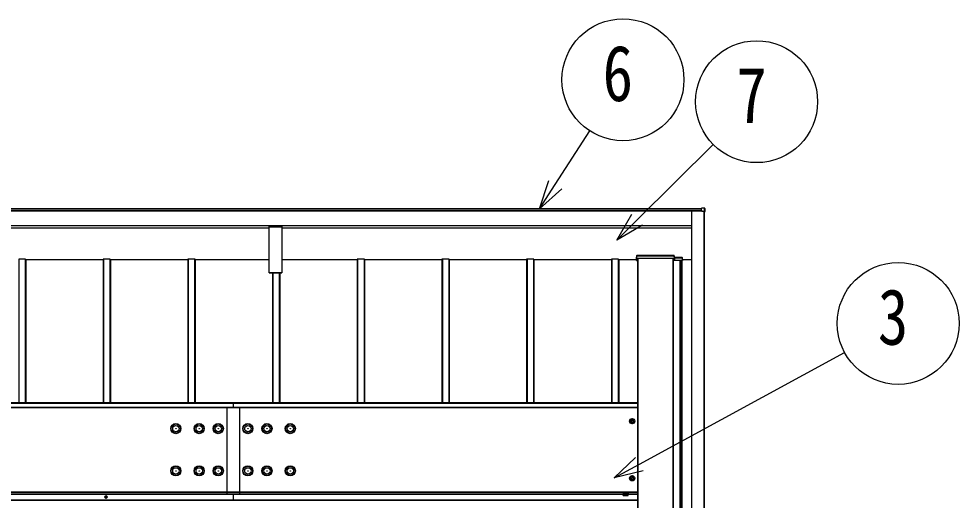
# Model space of a CAD drawing. Units: millimetres, scale not verified. Extents: x -16820 to 16820, y -11880 to 11880.
# Drawn here: x -6728 to -4508, y 515 to 1652 of the extents above; entities that cross this region are included whole.
import ezdxf
from ezdxf.enums import TextEntityAlignment as Align

# ---------------------------------------------------------------- set-up
doc = ezdxf.new("R2010")
doc.units = ezdxf.units.MM
doc.header["$LTSCALE"] = 60
doc.layers.add('0-4_YKK_A1', color=4, linetype='Continuous')
doc.layers.add('0-5_YKK_D', color=6, linetype='Continuous')
doc.styles.add('ＭＳ ゴシック', font='')
doc.styles.get('ＭＳ ゴシック').set_extended_font_data('MS Gothic')

msp = doc.modelspace()

# ---------------------------------------------------------------- linework, layer by layer
at = {"layer": '0-4_YKK_A1'}
for p, q in [((-5116.42, 1203.51), (-9108.92, 1203.51)), ((-9108.92, 1203.02), (-5116.42, 1203.02)), ((-5108.89, 1204.58), (-5116.42, 1205.06)), ((-5116.42, 1204.58), (-5116.42, 1205.06)), ((-5116.42, 1198.68), (-5116.42, 1204.58)), ((-5108.89, 1204.1), (-5116.42, 1204.58)), ((-5108.89, 1196.86), (-5108.89, 1204.1)), ((-5108.42, 1204.08), (-5108.42, 1196.85)), ((-9108.92, 1198.83), (-5116.42, 1198.83)), ((-9108.92, 1198.52), (-5116.42, 1198.52)), ((-9108.92, 1198.5), (-5116.42, 1198.5)), ((-9108.92, 1198.19), (-5115.42, 1198.19)), ((-5139.92, 1198.01), (-5139.92, -3799.65)), ((-5114.92, 1198.03), (-5139.42, 1198.03)), ((-5139.42, 1198.03), (-5139.42, -3799.63)), ((-5116.42, 1198.68), (-5115.2, 1198.68)), ((-5115.42, 1198.34), (-5115.42, 1198.19)), ((-5115.42, 1198.19), (-5115.42, 1198.03)), ((-5115.22, 1198.34), (-5115.22, 1198.36)), ((-5114.92, 1196.86), (-5114.92, 1198.06)), ((-5114.6, 1198.07), (-5114.6, 1196.87)), ((-5108.89, 1196.86), (-5114.6, 1196.87)), ((-5110.42, 1196.83), (-5110.42, -3798.39)), ((-5109.92, 1196.83), (-5109.92, -3798.39)), ((-5109.42, 1195.43), (-5109.92, 1195.43)), ((-5108.89, 1195.39), (-5109.92, 1195.39)), ((-5108.42, 1195.41), (-5108.42, 1196.85)), ((-9088.42, 1164.01), (-5139.92, 1164.01)), ((-9088.42, 1163.49), (-5139.92, 1163.49)), ((-9088.42, 1163.45), (-5139.92, 1163.45)), ((-9088.42, 1163.45), (-5139.92, 1163.45)), ((-7307.02, 1158.07), (-6137.02, 1158.07)), ((-7307.02, 1157.97), (-6137.02, 1157.97)), ((-6137.02, 1163.04), (-6137.02, 1163.45)), ((-6137.02, 1162.19), (-6137.02, 1163.04)), ((-6137.02, 1163.04), (-6107.02, 1163.04)), ((-6137.02, 1160.3), (-6137.02, 1162.19)), ((-6107.02, 1162.19), (-6137.02, 1162.19)), ((-6137.02, 1159.45), (-6137.02, 1160.3)), ((-6137.02, 1160.3), (-6107.02, 1160.3)), ((-6137.02, 1052.39), (-6137.02, 1159.45)), ((-6107.02, 1159.45), (-6137.02, 1159.45)), ((-6107.02, 1163.45), (-6107.02, 1163.04)), ((-6107.02, 1163.04), (-6107.02, 1162.19)), ((-6107.02, 1162.19), (-6107.02, 1160.3)), ((-6107.02, 1160.3), (-6107.02, 1159.45)), ((-6107.02, 1159.45), (-6107.02, 1052.39)), ((-6107.02, 1158.07), (-5139.92, 1158.07)), ((-6107.02, 1157.97), (-5139.92, 1157.97)), ((-5269.58, 1092.04), (-5269.92, 1086.52)), ((-5180.76, 1092.51), (-5269.08, 1092.51)), ((-5269.08, 1092.51), (-5269.08, 1092.51)), ((-5269.08, 1092.06), (-5269.08, 1092.51)), ((-5180.76, 1092.51), (-5180.76, 1092.51)), ((-5180.76, 1092.06), (-5180.76, 1092.51)), ((-5179.92, 1086.52), (-5180.26, 1092.04)), ((-5161.76, 1088.13), (-5180.02, 1088.13)), ((-5161.76, 1088.13), (-5161.76, 1088.13)), ((-5161.76, 1087.68), (-5161.76, 1088.13)), ((-6712.92, 1083.99), (-6727.92, 1083.99)), ((-6727.92, 1083.99), (-6727.92, 744.61)), ((-6712.92, 1083.99), (-6712.92, 744.61)), ((-6711.92, 1083.95), (-6711.92, 744.61)), ((-6528.92, 1082.85), (-6711.62, 1082.85)), ((-6711.62, 1082.85), (-6711.62, 744.61)), ((-6528.92, 1083.95), (-6528.92, 744.61)), ((-6512.92, 1083.99), (-6527.92, 1083.99)), ((-6527.92, 1083.99), (-6527.92, 744.61)), ((-6512.92, 1083.99), (-6512.92, 744.61)), ((-6511.92, 1083.95), (-6511.92, 744.61)), ((-6328.92, 1082.85), (-6511.62, 1082.85)), ((-6511.62, 1082.85), (-6511.62, 744.61)), ((-6328.92, 1083.95), (-6328.92, 744.61)), ((-6312.92, 1083.99), (-6327.92, 1083.99)), ((-6327.92, 1083.99), (-6327.92, 744.61)), ((-6312.92, 1083.99), (-6312.92, 744.61)), ((-6311.92, 1083.95), (-6311.92, 744.61)), ((-6137.02, 1082.85), (-6311.62, 1082.85)), ((-6311.62, 1082.85), (-6311.62, 744.61)), ((-5928.92, 1082.85), (-6107.02, 1082.85)), ((-5928.92, 1083.95), (-5928.92, 744.61)), ((-5912.92, 1083.99), (-5927.92, 1083.99)), ((-5927.92, 1083.99), (-5927.92, 744.61)), ((-5912.92, 1083.99), (-5912.92, 744.61)), ((-5911.92, 1083.95), (-5911.92, 744.61)), ((-5728.92, 1082.85), (-5911.62, 1082.85)), ((-5911.62, 1082.85), (-5911.62, 744.61)), ((-5728.92, 1083.95), (-5728.92, 744.61)), ((-5712.92, 1083.99), (-5727.92, 1083.99)), ((-5727.92, 1083.99), (-5727.92, 744.61)), ((-5712.92, 1083.99), (-5712.92, 744.61)), ((-5711.92, 1083.95), (-5711.92, 744.61)), ((-5528.92, 1082.85), (-5711.62, 1082.85)), ((-5711.62, 1082.85), (-5711.62, 744.61)), ((-5528.92, 1083.95), (-5528.92, 744.61)), ((-5512.92, 1083.99), (-5527.92, 1083.99)), ((-5527.92, 1083.99), (-5527.92, 744.61)), ((-5512.92, 1083.99), (-5512.92, 744.61)), ((-5511.92, 1083.95), (-5511.92, 744.61)), ((-5328.92, 1082.85), (-5511.62, 1082.85)), ((-5511.62, 1082.85), (-5511.62, 744.61)), ((-5328.92, 1083.95), (-5328.92, 744.61)), ((-5312.92, 1083.99), (-5327.92, 1083.99)), ((-5327.92, 1083.99), (-5327.92, 744.61)), ((-5312.92, 1083.99), (-5312.92, 744.61)), ((-5311.92, 1083.95), (-5311.92, 744.61)), ((-5269.92, 1082.85), (-5311.62, 1082.85)), ((-5311.62, 1082.85), (-5311.62, 744.61)), ((-5269.92, 1080.94), (-5269.92, 1086.52)), ((-5269.92, 1080.94), (-5267.42, 1080.94)), ((-5267.42, 1080.94), (-5269.92, 1080.94)), ((-5269.42, 1086.54), (-5180.42, 1086.54)), ((-5267.42, 1086.45), (-5182.42, 1086.45)), ((-5267.42, 1080.94), (-5267.42, 1086.45)), ((-5266.92, 1084.8), (-5267.42, 1084.8)), ((-5266.92, 1082.85), (-5267.42, 1082.85)), ((-5267.42, 1080.94), (-5267.42, 1080.94)), ((-5266.92, 1086.45), (-5266.92, -3228.03)), ((-5266.42, 1086.45), (-5266.42, -3228.03)), ((-5183.42, 1086.45), (-5183.42, -3228.03)), ((-5182.92, 1086.45), (-5182.92, -3228.03)), ((-5182.42, 1084.8), (-5182.92, 1084.8)), ((-5182.42, 1084.06), (-5182.62, 1084.06)), ((-5182.62, 1084.06), (-5182.62, -3228.03)), ((-5182.42, 1086.45), (-5182.42, 1082.07)), ((-5182.42, 1082.07), (-5163.42, 1082.07)), ((-5179.99, 1087.68), (-5161.76, 1087.68)), ((-5167.22, 1082.07), (-5167.22, -3235.51)), ((-5166.92, 1082.07), (-5166.92, -3235.52)), ((-5165.42, 1082.07), (-5165.42, -3765.21)), ((-5164.92, 1082.07), (-5164.92, -3765.21)), ((-5163.42, 1082.07), (-5163.42, 1080.94)), ((-5163.42, 1080.94), (-5160.92, 1080.94)), ((-5163.42, 1080.94), (-5163.42, 1080.94)), ((-5160.92, 1080.94), (-5163.42, 1080.94)), ((-5162.92, 1080.94), (-5162.92, -3765.21)), ((-5161.76, 1087.68), (-5161.42, 1082.16)), ((-5160.92, 1082.14), (-5161.26, 1087.66)), ((-5139.92, 1082.86), (-5160.96, 1082.86)), ((-5160.92, 1082.14), (-5160.92, 1080.94)), ((-6137.02, 1052.08), (-6137.02, 1052.39)), ((-6137.02, 1052.39), (-6107.02, 1052.39)), ((-6137.02, 1052.02), (-6137.02, 1052.08)), ((-6107.02, 1052.08), (-6137.02, 1052.08)), ((-6137.02, 1052.02), (-6107.02, 1052.02)), ((-6137.02, 1052.02), (-6137.02, 1052.02)), ((-6137.02, 1052.02), (-6107.02, 1052.02)), ((-6128.92, 1052.39), (-6128.92, 744.61)), ((-6127.92, 1052.39), (-6127.92, 744.61)), ((-6112.92, 1052.39), (-6112.92, 744.61)), ((-6111.92, 1052.39), (-6111.92, 744.61)), ((-6111.62, 1052.39), (-6111.62, 744.61)), ((-6107.02, 1052.39), (-6107.02, 1052.08)), ((-6107.02, 1052.02), (-6107.02, 1052.08)), ((-6107.02, 1052.02), (-6107.02, 1052.02)), ((-6222.02, 744.61), (-12022.02, 744.61)), ((-12022.02, 744.13), (-6222.02, 744.13)), ((-6222.02, 733.85), (-12022.02, 733.85)), ((-12022.02, 733.36), (-6222.02, 733.36)), ((-6237.02, 733.36), (-6237.02, 529.79)), ((-5266.92, 744.61), (-6222.02, 744.61)), ((-6222.02, 744.61), (-6222.02, 744.13)), ((-6222.02, 744.61), (-6222.02, 744.13)), ((-6222.02, 744.13), (-6222.02, 733.85)), ((-6222.02, 744.13), (-5266.92, 744.13)), ((-6222.02, 744.13), (-6222.02, 733.85)), ((-5266.92, 733.85), (-6222.02, 733.85)), ((-6222.02, 733.85), (-6222.02, 733.36)), ((-6222.02, 733.85), (-6222.02, 733.36)), ((-6222.02, 733.36), (-5266.92, 733.36)), ((-6207.02, 733.36), (-6207.02, 529.79)), ((-5280.68, 703.67), (-5280.68, 704.39)), ((-5279.16, 699.11), (-5279.16, 698.39)), ((-5280.68, 568.75), (-5280.68, 569.47)), ((-5279.16, 564.19), (-5279.16, 563.47)), ((-12022.02, 534.49), (-6222.02, 534.49)), ((-12022.02, 533.97), (-6222.02, 533.97)), ((-6222.02, 534.49), (-5266.92, 534.49)), ((-6222.02, 533.97), (-5266.92, 533.97)), ((-12022.02, 529.79), (-6222.02, 529.79)), ((-12022.02, 528.76), (-6222.02, 528.76)), ((-12022.02, 515.26), (-6222.02, 515.26)), ((-12022.02, 514.75), (-6222.02, 514.75)), ((-6525.02, 522.23), (-6525.02, 522.16)), ((-6522.48, 525.09), (-6522.48, 524.48)), ((-6522.48, 520.07), (-6522.48, 519.36)), ((-6522.3, 525.11), (-6522.3, 524.5)), ((-6522.3, 520.04), (-6522.3, 519.34)), ((-6521.75, 525.11), (-6521.75, 524.5)), ((-6521.75, 520.04), (-6521.75, 519.34)), ((-6521.56, 525.09), (-6521.56, 524.48)), ((-6521.56, 520.07), (-6521.56, 519.36)), ((-6519.13, 521.52), (-6519.02, 522.23)), ((-6222.02, 529.79), (-5300.62, 529.79)), ((-6222.02, 529.79), (-6222.02, 528.76)), ((-6222.02, 528.76), (-5300.69, 528.76)), ((-6222.02, 528.76), (-6222.02, 515.26)), ((-6222.02, 515.26), (-5266.92, 515.26)), ((-6222.02, 515.26), (-6222.02, 514.75)), ((-6222.02, 514.75), (-5266.92, 514.75)), ((-5300.69, 529.74), (-5289.15, 529.74)), ((-5300.69, 526.18), (-5300.69, 529.74)), ((-5299.92, 525.74), (-5300.69, 526.18)), ((-5300.62, 529.74), (-5300.62, 530.94)), ((-5299.92, 525.74), (-5289.92, 525.74)), ((-5297.81, 526.18), (-5297.81, 529.74)), ((-5292.03, 526.18), (-5292.03, 529.74)), ((-5289.92, 525.74), (-5289.15, 526.18)), ((-5289.22, 529.74), (-5289.22, 530.94)), ((-5289.22, 529.79), (-5266.92, 529.79)), ((-5289.15, 526.18), (-5289.15, 529.74)), ((-5289.15, 528.76), (-5266.92, 528.76))]:
    msp.add_line(p, q, dxfattribs=at)
for points in [[(-5115.22, 1198.36), (-5116.42, 1198.37), (-5116.42, 1198.68)], [(-5115.22, 1198.34), (-5116.42, 1198.34), (-5116.42, 1198.37)], [(-5109.42, 1195.43), (-5109.42, 1196.83), (-5114.92, 1196.84), (-5114.92, 1196.86)], [(-5269.42, 1086.54), (-5269.08, 1092.06), (-5180.76, 1092.06), (-5180.42, 1086.54)], [(-5179.92, 1086.52), (-5179.92, 1082.16), (-5161.42, 1082.16)], [(-5282.2, 700.63), (-5282.92, 700.63), (-5282.92, 702.15), (-5282.2, 702.15)], [(-5280.68, 704.39), (-5279.16, 704.39), (-5279.16, 703.67)], [(-5279.16, 698.39), (-5280.68, 698.39), (-5280.68, 699.11)], [(-5277.64, 702.15), (-5276.92, 702.15), (-5276.92, 700.63), (-5277.64, 700.63)], [(-5282.2, 565.71), (-5282.92, 565.71), (-5282.92, 567.23), (-5282.2, 567.23)], [(-5280.68, 569.47), (-5279.16, 569.47), (-5279.16, 568.75)], [(-5279.16, 563.47), (-5280.68, 563.47), (-5280.68, 564.19)], [(-5277.64, 567.23), (-5276.92, 567.23), (-5276.92, 565.71), (-5277.64, 565.71)], [(-6222.02, 514.75), (-6222.02, 514.65), (-6222.02, 514.65)], [(-5297.97, 525.73), (-5296.82, 528.09), (-5294.92, 529.1)], [(-5291.87, 525.73), (-5293.02, 528.09), (-5294.92, 529.1)]]:
    msp.add_lwpolyline(points, dxfattribs=at)
for points in [[(-5274.15, 701.39), (-5277.03, 696.39), (-5282.81, 696.39), (-5285.69, 701.39), (-5282.81, 706.39), (-5277.03, 706.39)], [(-5274.15, 566.47), (-5277.03, 561.47), (-5282.81, 561.47), (-5285.69, 566.47), (-5282.81, 571.47), (-5277.03, 571.47)], [(-5288.67, 532.54), (-5301.17, 532.54), (-5301.17, 530.94), (-5288.67, 530.94)]]:
    msp.add_lwpolyline(points, close=True, dxfattribs=at)
for centre, radius in [((-6357.02, 683.9), 12), ((-6357.02, 683.9), 10.88), ((-6357.02, 683.9), 7.48), ((-6302.02, 683.9), 12), ((-6302.02, 683.9), 10.88), ((-6302.02, 683.9), 7.48), ((-6257.02, 683.9), 12), ((-6257.02, 683.9), 10.88), ((-6257.02, 683.9), 7.48), ((-6187.02, 683.9), 12), ((-6187.02, 683.9), 10.88), ((-6187.02, 683.9), 7.48), ((-6142.02, 683.9), 12), ((-6142.02, 683.9), 10.88), ((-6142.02, 683.9), 7.48), ((-6087.02, 683.9), 12), ((-6087.02, 683.9), 10.88), ((-6087.02, 683.9), 7.48), ((-5279.92, 701.39), 6.25), ((-5279.92, 701.39), 5), ((-6357.02, 683.9), 0.5), ((-6302.02, 683.9), 0.5), ((-6257.02, 683.9), 0.5), ((-6187.02, 683.9), 0.5), ((-6142.02, 683.9), 0.5), ((-6087.02, 683.9), 0.5), ((-6357.02, 583.95), 12), ((-6357.02, 583.95), 10.88), ((-6357.02, 583.95), 7.48), ((-6357.02, 583.95), 0.5), ((-6302.02, 583.95), 12), ((-6302.02, 583.95), 10.88), ((-6302.02, 583.95), 7.48), ((-6302.02, 583.95), 0.5), ((-6257.02, 583.95), 12), ((-6257.02, 583.95), 10.88), ((-6257.02, 583.95), 7.48), ((-6257.02, 583.95), 0.5), ((-6187.02, 583.95), 12), ((-6187.02, 583.95), 10.88), ((-6187.02, 583.95), 7.48), ((-6187.02, 583.95), 0.5), ((-6142.02, 583.95), 12), ((-6142.02, 583.95), 10.88), ((-6142.02, 583.95), 7.48), ((-6142.02, 583.95), 0.5), ((-6087.02, 583.95), 12), ((-6087.02, 583.95), 10.88), ((-6087.02, 583.95), 7.48), ((-6087.02, 583.95), 0.5), ((-5279.92, 566.47), 6.25), ((-5279.92, 566.47), 5), ((-6522.02, 522.26), 3)]:
    msp.add_circle(centre, radius, dxfattribs=at)
for centre, radius, start, end in [((-5108.92, 1204.08), 0.5, 0, 86.3803), ((-5110.87, 1204.34), 1.99, 352.9418, 6.81012), ((-5108.78, 1200.8), 3.31, 83.7994, 91.95129), ((-5139.55, 1194.43), 3.6, 88.01091, 95.98665), ((-5116.61, 1198.6), 1.41, 350.27585, 2.96784), ((-5114.69, 1195.74), 2.33, 87.96945, 95.79126), ((-5114.69, 1194.54), 2.33, 87.96945, 95.79126), ((-5108.78, 1193.56), 3.31, 83.7994, 91.95129), ((-5108.78, 1198.7), 3.31, 268.04871, 276.2006), ((-5269.29, 1090.74), 1.33, 81.1907, 102.80687), ((-5269.08, 1092.01), 0.5, 90, 176.49039), ((-5180.76, 1092.01), 0.5, 3.50961, 90), ((-5180.55, 1090.74), 1.33, 77.19313, 98.8093), ((-5161.76, 1087.63), 0.5, 3.50961, 90), ((-6712.67, 1076.8), 7.19, 84.01335, 91.98909), ((-6711.7, 1085.01), 2.16, 264.01335, 271.98909), ((-6528.17, 1076.8), 7.19, 88.01091, 95.98665), ((-6512.67, 1076.8), 7.19, 84.01335, 91.98909), ((-6511.7, 1085.01), 2.16, 264.01335, 271.98909), ((-6328.17, 1076.8), 7.19, 88.01091, 95.98665), ((-6312.67, 1076.8), 7.19, 84.01335, 91.98909), ((-6311.7, 1085.01), 2.16, 264.01335, 271.98909), ((-5928.17, 1076.8), 7.19, 88.01091, 95.98665), ((-5912.67, 1076.8), 7.19, 84.01335, 91.98909), ((-5911.7, 1085.01), 2.16, 264.01335, 271.98909), ((-5728.17, 1076.8), 7.19, 88.01091, 95.98665), ((-5712.67, 1076.8), 7.19, 84.01335, 91.98909), ((-5711.7, 1085.01), 2.16, 264.01335, 271.98909), ((-5528.17, 1076.8), 7.19, 88.01091, 95.98665), ((-5512.67, 1076.8), 7.19, 84.01335, 91.98909), ((-5511.7, 1085.01), 2.16, 264.01335, 271.98909), ((-5328.17, 1076.8), 7.19, 88.01091, 95.98665), ((-5312.67, 1076.8), 7.19, 84.01335, 91.98909), ((-5311.7, 1085.01), 2.16, 264.01335, 271.98909), ((-5182.7, 1086.21), 2.16, 264.01335, 271.98909), ((-5161.55, 1086.36), 1.33, 77.19313, 98.8093), ((-5279.92, 701.39), 5.58, 123.74848, 176.25152), ((-5279.92, 701.39), 5.58, 183.74848, 236.25152), ((-5279.92, 701.39), 5.58, 63.74848, 116.25152), ((-5279.92, 701.39), 5.58, 243.74848, 296.25152), ((-5282.2, 703.67), 1.52, 270, 0), ((-5282.2, 699.11), 1.52, 0, 90), ((-5277.64, 703.67), 1.52, 180, 270), ((-5277.64, 699.11), 1.52, 90, 180), ((-5279.92, 701.39), 5.58, 3.74848, 56.25152), ((-5279.92, 701.39), 5.58, 303.74848, 356.25152), ((-5279.92, 566.47), 5.58, 123.74848, 176.25152), ((-5279.92, 566.47), 5.58, 183.74848, 236.25152), ((-5279.92, 566.47), 5.58, 63.74848, 116.25152), ((-5279.92, 566.47), 5.58, 243.74848, 296.25152), ((-5282.2, 568.75), 1.52, 270, 0), ((-5282.2, 564.19), 1.52, 0, 90), ((-5277.64, 568.75), 1.52, 180, 270), ((-5277.64, 564.19), 1.52, 90, 180), ((-5279.92, 566.47), 5.58, 3.74848, 56.25152), ((-5279.92, 566.47), 5.58, 303.74848, 356.25152), ((-6522.02, 522.13), 3, 1.85002, 178.06654), ((-6522.02, 522.28), 2.25, 101.72258, 258.27742), ((-6522.02, 522.2), 2.25, 0.0281, 179.9719), ((-6522.02, 522.33), 3, 225.94879, 340.33747), ((-6522.21, 523.23), 1.27, 93.93532, 102.2668), ((-6522.55, 519.19), 0.889, 73.32993, 85.37164), ((-6522.02, 520.62), 3.89, 85.94712, 94.05288), ((-6522.02, 521.61), 1.6, 260.08223, 279.91777), ((-6521.11, 517.16), 2.95, 98.83666, 102.46177), ((-6521.82, 523.3), 1.2, 77.48023, 86.31766), ((-6522.02, 522.28), 2.25, 281.72258, 78.27742), ((-5299.25, 528.29), 2.56, 235.61708, 304.38292), ((-5294.92, 535.29), 9.55, 252.41276, 287.58724), ((-5290.59, 528.29), 2.56, 235.61708, 304.38292)]:
    msp.add_arc(centre, radius, start, end, dxfattribs=at)
for centre, major_axis, ratio, start_param, end_param in [((-5115.22, 1198.06), (0.227, -0.197), 0.995696, 0.713462, 2.2842584), ((-5115.22, 1198.04), (0.24, -0.181), 0.997782, 0.6458655, 2.2166618), ((-5115.2, 1198.08), (0.479, -0.362), 0.997782, 0.6458655, 2.2166618), ((-5269.42, 1086.52), (0.501, 0), 0.034899, 1.5745278, 3.1415972), ((-5180.42, 1086.52), (0.501, 0), 0.034899, 6.2831808, 7.8502502), ((-5161.42, 1082.14), (0.501, 0), 0.034899, 6.2831808, 7.8502502)]:
    msp.add_ellipse(centre, major_axis=major_axis, ratio=ratio, start_param=start_param, end_param=end_param, dxfattribs=at)
at = {"layer": '0-5_YKK_D'}
for points in [[(-5498.33, 1203.19), (-5461.46, 1260.33), (-5379.62, 1387.14)], [(-5316.35, 1129.42), (-5268, 1177.24), (-5088.31, 1354.97)], [(-5446.15, 1250.45), (-5498.33, 1203.19), (-5476.77, 1270.21)], [(-5255.19, 1164.29), (-5316.35, 1129.42), (-5280.81, 1190.2)], [(-5322.55, 567.24), (-5262.83, 599.75), (-4778.18, 863.6)], [(-5254.11, 583.75), (-5322.55, 567.24), (-5271.54, 615.76)]]:
    msp.add_lwpolyline(points, dxfattribs=at)
for centre in [(-5301.53, 1508.13), (-4985.93, 1456.23), (-4651.7, 932.45)]:
    msp.add_circle(centre, 144, dxfattribs=at)

# ---------------------------------------------------------------- texts
at = {"layer": '0-5_YKK_D', "style": 'ＭＳ ゴシック', "width": 0.8}
for s, p in [('6', (-5349.53, 1418.13)), ('7', (-5033.93, 1366.23)), ('3', (-4699.7, 842.45))]:
    msp.add_text(s, height=132, dxfattribs=at).set_placement(p, align=Align.BOTTOM_LEFT)

doc.saveas('drawing.dxf')
